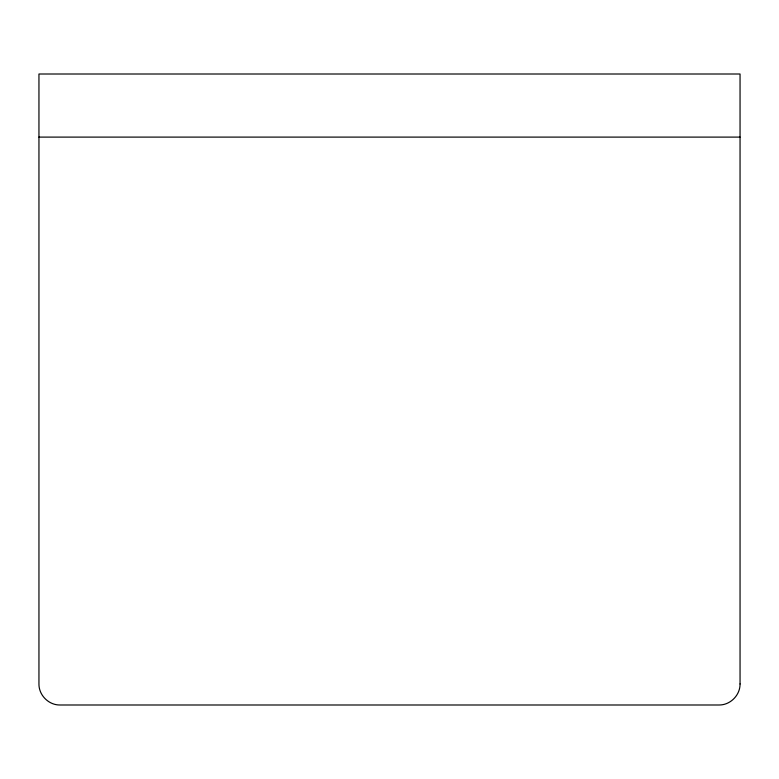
<?xml version="1.0" encoding="UTF-8"?>
<svg xmlns="http://www.w3.org/2000/svg" width="779" height="779" viewBox="0 0 779 779"><rect width="100%" height="100%" fill="white"/><g stroke="black" fill="none" stroke-linecap="round" stroke-linejoin="round"><path stroke-width="1.17" d="M38.95 137.104L740.05 137.104M740.05 683.962C740.216 695.209 730.264 705.161 719.017 704.995L59.983 704.995C48.736 705.161 38.784 695.209 38.95 683.962L38.95 74.005L740.05 74.005L740.05 683.962"/></g></svg>
